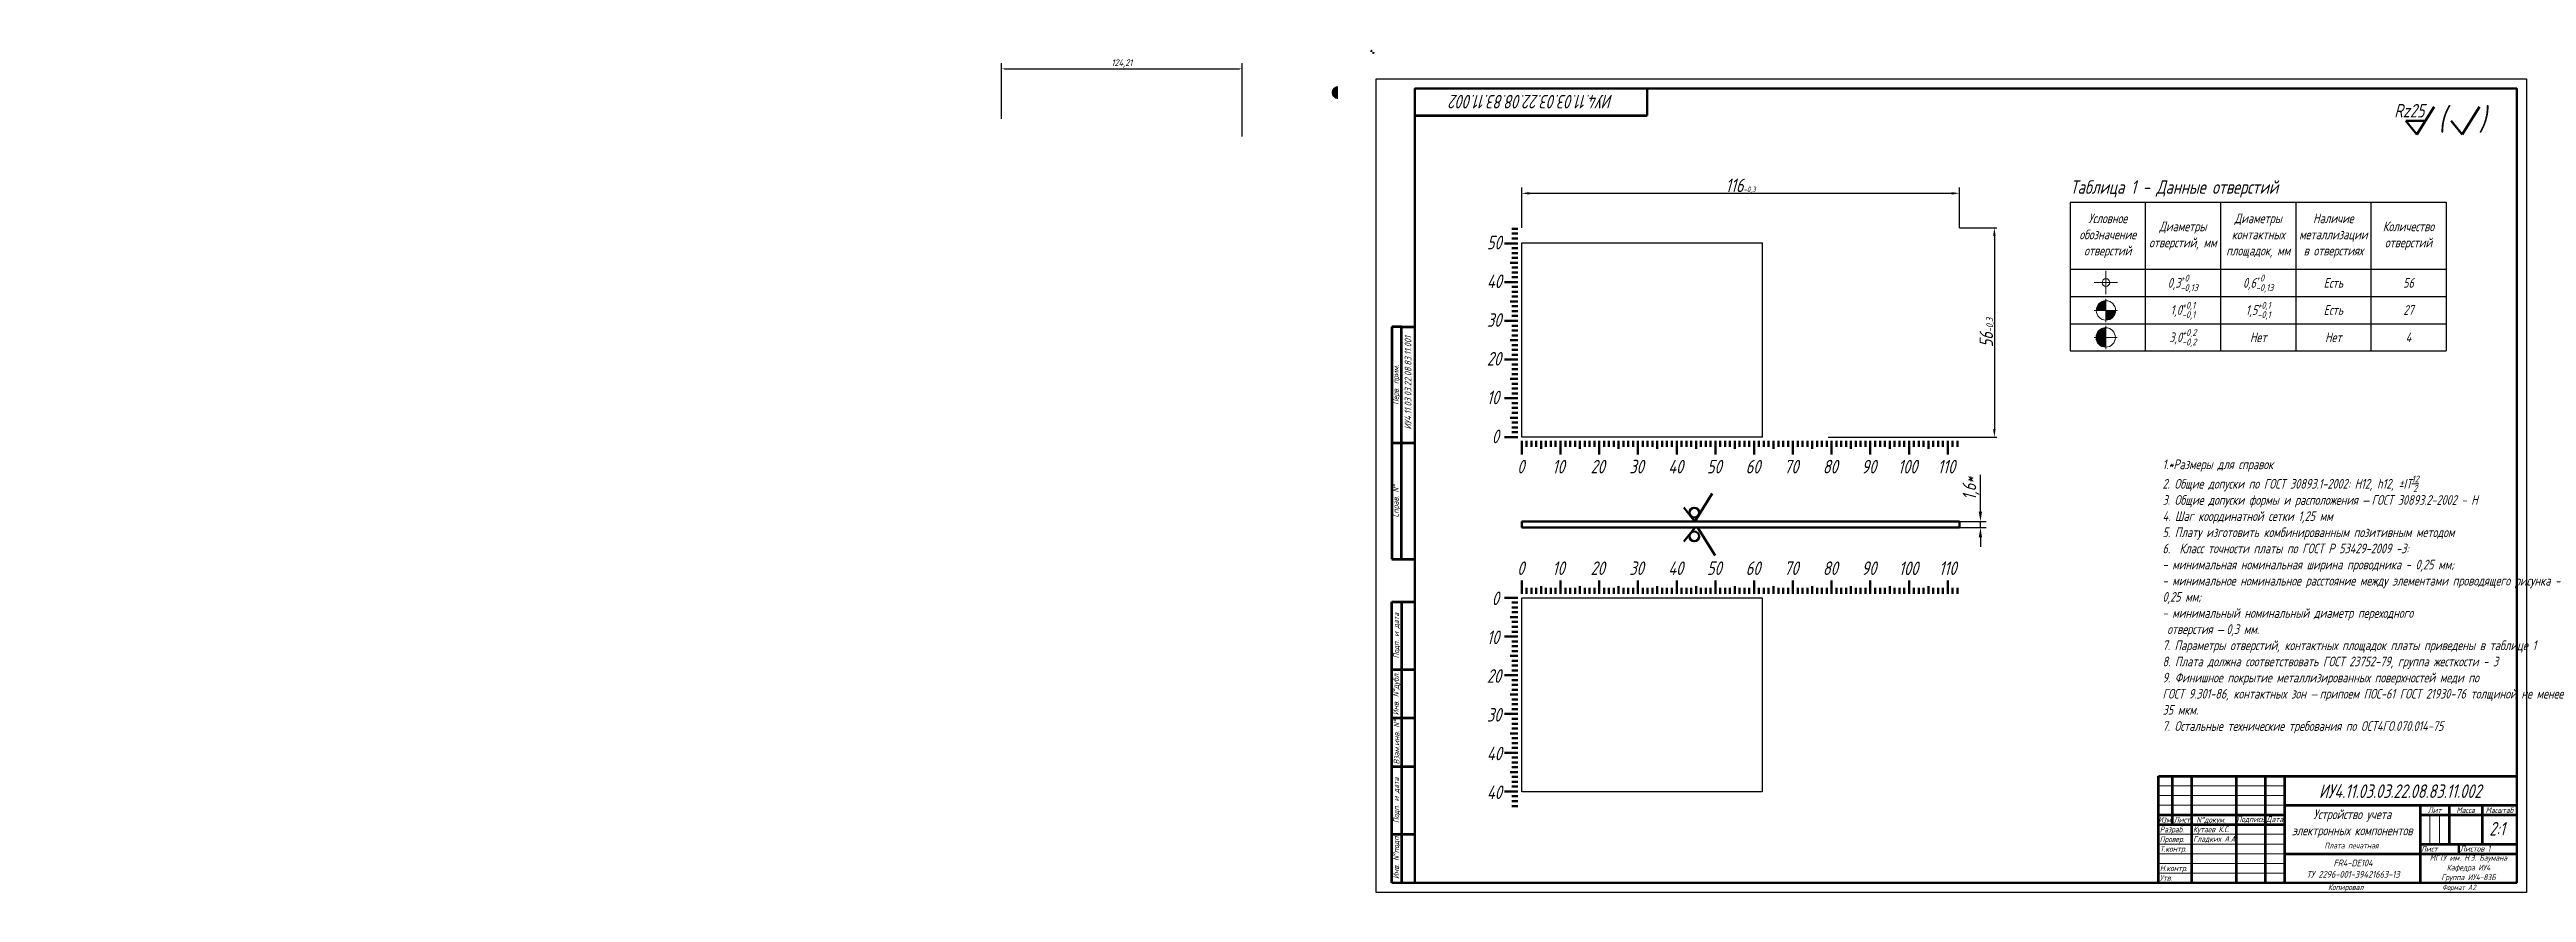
# Model space of a CAD drawing. Header units: millimetres. Extents: x -194 to 1085, y -28 to 407.
import ezdxf

# ---------------------------------------------------------------- set-up
doc = ezdxf.new("R2010")
doc.units = ezdxf.units.MM
doc.layers.add('FORM', color=5, linetype='Continuous')
doc.layers.add('Format', color=7, linetype='Continuous', lineweight=50)
doc.layers.add('Tonk', color=7, linetype='Continuous', lineweight=15)
doc.styles.get("Standard").update_dxf_attribs({"font": '', "width": 0.8, "oblique": 15})
doc.styles.get('Standard').set_extended_font_data('GOST type B')
doc.dimstyles.new('ISO-25', dxfattribs={"dimtxt": 3.5, "dimasz": 4, "dimexe": 1.25, "dimexo": 0, "dimtad": 1, "dimtxsty": 'Standard', "dimcen": 2.5, "dimadec": 0, "dimazin": 0, "dimtfac": 1, "dimtmove": 0, "dimatfit": 3, "dimfxl": 1, "dimarcsym": 0})
doc.dimstyles.new('Pre', dxfattribs={"dimtxt": 3.5, "dimasz": 1.5, "dimexe": 3, "dimexo": 0, "dimtad": 1, "dimtxsty": 'Standard', "dimcen": 2.5, "dimadec": 0, "dimazin": 0, "dimtfac": 1, "dimtmove": 0, "dimatfit": 3, "dimfxl": 1, "dimarcsym": 0})
picture_1 = doc.add_image_def('image1.png', size_in_pixel=(5562, 4486))
picture_2 = doc.add_image_def('image2.png', size_in_pixel=(5561, 4486))

# ---------------------------------------------------------------- blocks, each defined once
blk = doc.blocks.new('*D8')
at = {"color": 0, "lineweight": -2, "transparency": 16777216}
for p, q in [((803, 168.5), (803, 187.5)), ((792.1, 163.5), (806, 163.5)), ((792.1, 160.3), (806, 160.3)), ((803, 160.3), (803, 163.5)), ((803, 155.3), (803, 150.3))]:
    blk.add_line(p, q, dxfattribs=at)
at = {"color": 0, "transparency": 16777216}
for points in [[(802.1, 168.5), (803.8, 168.5), (803, 163.5)], [(802.1, 155.3), (803.8, 155.3), (803, 160.3)]]:
    blk.add_solid(points, dxfattribs=at)
at = {"layer": 'Defpoints', "color": 0, "transparency": 16777216}
for p in [(792.1, 163.5), (792.1, 160.3), (803, 160.3)]:
    blk.add_point(p, dxfattribs=at)
at = {"color": 0, "transparency": 16777216, "insert": (798.1, 180.5), "char_height": 3.5, "width": 5.101, "attachment_point": 5, "rotation": 90}
blk.add_mtext('{\\H2x;1,6*}', dxfattribs=at)
blk = doc.blocks.new('*D9')
at = {"color": 0, "lineweight": -2, "transparency": 16777216}
for p, q in [((792.1, 315), (811.4, 315)), ((810.2, 311), (810.2, 211)), ((724.3, 207), (811.4, 207))]:
    blk.add_line(p, q, dxfattribs=at)
at = {"color": 0, "transparency": 16777216}
for points in [[(809.5, 311), (810.8, 311), (810.2, 315)], [(809.5, 211), (810.8, 211), (810.2, 207)]]:
    blk.add_solid(points, dxfattribs=at)
at = {"layer": 'Defpoints', "color": 0, "transparency": 16777216}
for p in [(792.1, 315), (724.3, 207), (810.2, 207)]:
    blk.add_point(p, dxfattribs=at)
at = {"color": 0, "transparency": 16777216, "insert": (806, 261), "char_height": 3.5, "width": 11.497, "attachment_point": 5, "rotation": 90}
blk.add_mtext('{\\H2x;56\\H0.5x;\\S^ -0,3;}', dxfattribs=at)
blk = doc.blocks.new('*T10')
at = {"layer": 'Format', "color": 0, "linetype": 'ByBlock', "lineweight": -2, "transparency": 16777216}
for p, q in [((0, 0), (194.1, 0)), ((0, 0), (0, -76.7)), ((38.8, 0), (38.8, -76.7)), ((77.6, 0), (77.6, -76.7)), ((116.5, 0), (116.5, -76.7)), ((155.3, 0), (155.3, -76.7)), ((194.1, 0), (194.1, -76.7)), ((0, -34.6), (194.1, -34.6)), ((0, -48.6), (194.1, -48.6)), ((0, -62.7), (194.1, -62.7)), ((0, -76.7), (194.1, -76.7))]:
    blk.add_line(p, q, dxfattribs=at)
at = {"layer": 'Format', "color": 0, "transparency": 16777216, "width": 38.702, "attachment_point": 5}
for s, insert, char_height in [('Условное обозначение отверстий', (19.4, -17.3), 5), ('Диаметры отверстий, мм', (58.2, -17.3), 5), ('Диаметры контактных площадок, мм', (97.1, -17.3), 5), ('Наличие металлизации в отверстиях', (135.9, -17.3), 5), ('Количество отверстий', (174.7, -17.3), 5), ('\\A1;0,3{\\H0.7x;\\S+0^ -0,13;}', (58.2, -41.6), 5), ('\\A1;{\\H27.77778x;0,6\\H0.7x;\\S+0^ -0,13;\\H1.42857x; } ', (97.1, -41.6), 0.18), ('Есть', (135.9, -41.6), 5), ('56', (174.7, -41.6), 5), ('\\A1;{\\H27.77778x;1,0\\H0.7x;\\S+0,1^ -0,1;\\H1.42857x; } ', (58.2, -55.6), 0.18), ('\\A1;{\\H27.77778x;1,5\\H0.7x;\\S+0,1^ -0,1;\\H1.42857x; } ', (97.1, -55.6), 0.18), ('Есть', (135.9, -55.6), 5), ('27', (174.7, -55.6), 5), ('\\A1;{\\H27.77778x;3,0\\H0.7x;\\S+0,2^ -0,2;\\H1.42857x; } ', (58.2, -69.7), 0.18), ('\\A1;{\\H27.77778x;Нет}', (97.1, -69.7), 0.18), ('Нет', (135.9, -69.7), 5), ('4', (174.7, -69.7), 5)]:
    blk.add_mtext(s, dxfattribs=dict(at, insert=insert, char_height=char_height))
blk = doc.blocks.new('*D12')
at = {"color": 0, "lineweight": -2, "transparency": 16777216}
for p, q in [((566.1, 315), (566.1, 335.9)), ((570.1, 332.9), (788.1, 332.9)), ((792.1, 315), (792.1, 335.9))]:
    blk.add_line(p, q, dxfattribs=at)
at = {"color": 0, "transparency": 16777216}
for points in [[(570.1, 333.5), (570.1, 332.2), (566.1, 332.9)], [(788.1, 333.5), (788.1, 332.2), (792.1, 332.9)]]:
    blk.add_solid(points, dxfattribs=at)
at = {"layer": 'Defpoints', "color": 0, "transparency": 16777216}
for p in [(792.1, 332.9), (566.1, 315), (792.1, 315)]:
    blk.add_point(p, dxfattribs=at)
at = {"color": 0, "transparency": 16777216, "insert": (679.1, 337), "char_height": 3.5, "width": 8.564, "attachment_point": 5}
blk.add_mtext('{\\H2x;116\\H0.4x;\\S^ -0,3;}', dxfattribs=at)
blk = doc.blocks.new('*D13')
at = {"color": 0, "lineweight": -2, "transparency": 16777216}
for p, q in [((297.5, 371.4), (297.5, 400.1)), ((299, 397.1), (420.2, 397.1)), ((421.7, 362.2), (421.7, 400.1))]:
    blk.add_line(p, q, dxfattribs=at)
at = {"color": 0, "transparency": 16777216}
for points in [[(299, 397.4), (299, 396.9), (297.5, 397.1)], [(420.2, 397.4), (420.2, 396.9), (421.7, 397.1)]]:
    blk.add_solid(points, dxfattribs=at)
at = {"layer": 'Defpoints', "color": 0, "transparency": 16777216}
for p in [(421.7, 397.1), (297.5, 371.4), (421.7, 362.2)]:
    blk.add_point(p, dxfattribs=at)
at = {"color": 0, "transparency": 16777216, "insert": (359.6, 399.9), "char_height": 3.5, "attachment_point": 5}
blk.add_mtext('124,21', dxfattribs=at)

msp = doc.modelspace()

# ---------------------------------------------------------------- hatches: boundary and pattern name
at = {"true_color": 0x000000}
h = msp.add_hatch(color=18, dxfattribs=at)
h.dxf.hatch_style = 1
h.paths.add_polyline_path([(488.973, 407.082, 0.41421356), (487.785, 405.893), (488.973, 405.893)])
h.paths.add_polyline_path([(490.161, 405.893), (488.973, 405.893), (488.973, 404.705, 0.41421356)])
h = msp.add_hatch(color=18, dxfattribs=at)
h.dxf.hatch_style = 1
h.paths.add_polyline_path([(471.241, 388.227, 0.41421356), (467.896, 384.881), (471.241, 384.881)])
h.paths.add_polyline_path([(471.241, 384.881), (467.896, 384.881, 0.41421356), (471.241, 381.536)])
h = msp.add_hatch(color=18, dxfattribs=at)
h.dxf.hatch_style = 1
h.paths.add_polyline_path([(867.656, 263.459, 0.41421356), (862.656, 258.459), (867.656, 258.459)])
h.paths.add_polyline_path([(867.656, 258.459), (862.656, 258.459, 0.41421356), (867.656, 253.459)])
at = {"true_color": 0xc7c8ca}
h = msp.add_hatch(dxfattribs=at)
h.set_pattern_fill('ANGLE', color=9)
h.set_pattern_definition([(0, (2.8, 0), (0, 6.985), [5.08, -1.905]), (90, (2.8, 0), (-6.985, 4e-16), [5.08, -1.905])])
h.paths.add_polyline_path([(-193.341, 84.107), (-193.432, 84.107), (-194.175, 84.107), (-193.341, 83.272)])
at = {"layer": 'Tonk', "true_color": 0x000000}
h = msp.add_hatch(color=18, dxfattribs=at)
h.dxf.hatch_style = 1
h.paths.add_polyline_path([(862.775, 272.411), (867.775, 272.411), (867.775, 277.411, 0.41421356)])
h.paths.add_polyline_path([(872.775, 272.411), (867.775, 272.411), (867.775, 267.411, 0.41421356)])

# ---------------------------------------------------------------- linework, layer by layer
at = {"color": 0}
for p, q in [((1079.948, 31.956), (1079.948, 16.956)), ((1079.948, 11.956), (1079.948, 16.956)), ((1079.948, -23.044), (1079.948, 11.956)), ((1079.948, -8.044), (1079.948, -3.044)), ((894.948, -23.044), (959.948, -23.044)), ((911.948, -23.044), (894.948, -23.044)), ((949.948, -23.044), (934.948, -23.044)), ((1029.948, -23.044), (959.948, -23.044)), ((959.948, -23.044), (1079.948, -23.044))]:
    msp.add_line(p, q, dxfattribs=at)
at = {"layer": 'FORM', "color": 0, "ltscale": 0.01}
for p, q in [((510.948, 144.456), (510.948, 264.456)), ((510.948, 204.456), (510.948, 144.456)), ((510.948, 121.956), (510.948, 86.956)), ((510.948, 61.956), (510.948, 34.956)), ((510.948, 1.956), (510.948, -23.044))]:
    msp.add_line(p, q, dxfattribs=at)
msp.add_lwpolyline([(490.948, 391.956), (1084.948, 391.956), (1084.948, -28.044), (490.948, -28.044)], close=True, dxfattribs=at)
at = {"layer": 'Format', "color": 0, "ltscale": 0.01}
msp.add_line((510.948, -23.044), (510.948, 386.956), dxfattribs=at)
at = {"layer": 'Format'}
for p, q in [((630.948, 372.956), (630.948, 386.956)), ((1037.258, 377.531), (1028.328, 363.206)), ((1060.663, 377.531), (1051.733, 363.206)), ((1028.328, 363.206), (1022.646, 370.369)), ((1022.646, 370.369), (1032.793, 370.369)), ((1051.733, 363.206), (1046.05, 370.369)), ((557.107, 307.043), (564.107, 307.043)), ((560.976, 314.543), (564.107, 314.543)), ((560.976, 312.043), (564.107, 312.043)), ((560.976, 309.543), (564.107, 309.543)), ((560.107, 297.043), (564.107, 297.043)), ((560.976, 304.543), (564.107, 304.543)), ((560.976, 302.043), (564.107, 302.043)), ((560.976, 299.543), (564.107, 299.543)), ((560.976, 294.543), (564.107, 294.543)), ((557.107, 287.043), (564.107, 287.043)), ((560.976, 292.043), (564.107, 292.043)), ((560.976, 289.543), (564.107, 289.543)), ((560.976, 284.543), (564.107, 284.543)), ((560.976, 282.043), (564.107, 282.043)), ((560.107, 277.043), (564.107, 277.043)), ((560.976, 279.543), (564.107, 279.543)), ((560.976, 274.543), (564.107, 274.543)), ((560.976, 272.043), (564.107, 272.043)), ((560.976, 269.543), (564.107, 269.543)), ((557.107, 267.043), (564.107, 267.043)), ((560.107, 257.043), (564.107, 257.043)), ((560.976, 264.543), (564.107, 264.543)), ((560.976, 262.043), (564.107, 262.043)), ((560.976, 259.543), (564.107, 259.543)), ((557.107, 247.043), (564.107, 247.043)), ((560.976, 254.543), (564.107, 254.543)), ((560.976, 252.043), (564.107, 252.043)), ((560.976, 249.543), (564.107, 249.543)), ((560.976, 244.543), (564.107, 244.543)), ((560.107, 237.043), (564.107, 237.043)), ((560.976, 242.043), (564.107, 242.043)), ((560.976, 239.543), (564.107, 239.543)), ((560.976, 234.543), (564.107, 234.543)), ((560.976, 232.043), (564.107, 232.043)), ((557.107, 227.043), (564.107, 227.043)), ((560.976, 229.543), (564.107, 229.543)), ((560.976, 224.543), (564.107, 224.543)), ((560.976, 222.043), (564.107, 222.043)), ((560.976, 219.543), (564.107, 219.543)), ((564.107, 207.043), (557.107, 207.043)), ((560.107, 217.043), (564.107, 217.043)), ((560.976, 214.543), (564.107, 214.543)), ((560.976, 212.043), (564.107, 212.043)), ((560.976, 209.543), (564.107, 209.543)), ((566.107, 198.043), (566.107, 205.043)), ((568.607, 201.912), (568.607, 205.043)), ((571.107, 201.912), (571.107, 205.043)), ((573.607, 201.912), (573.607, 205.043)), ((576.107, 201.043), (576.107, 205.043)), ((578.607, 201.912), (578.607, 205.043)), ((581.107, 201.912), (581.107, 205.043)), ((583.607, 201.912), (583.607, 205.043)), ((586.107, 198.043), (586.107, 205.043)), ((588.607, 201.912), (588.607, 205.043)), ((591.107, 201.912), (591.107, 205.043)), ((593.607, 201.912), (593.607, 205.043)), ((596.107, 201.043), (596.107, 205.043)), ((598.607, 201.912), (598.607, 205.043)), ((601.107, 201.912), (601.107, 205.043)), ((603.607, 201.912), (603.607, 205.043)), ((606.107, 198.043), (606.107, 205.043)), ((608.607, 201.912), (608.607, 205.043)), ((611.107, 201.912), (611.107, 205.043)), ((613.607, 201.912), (613.607, 205.043)), ((616.107, 201.043), (616.107, 205.043)), ((618.607, 201.912), (618.607, 205.043)), ((621.107, 201.912), (621.107, 205.043)), ((623.607, 201.912), (623.607, 205.043)), ((626.107, 198.043), (626.107, 205.043)), ((628.607, 201.912), (628.607, 205.043)), ((631.107, 201.912), (631.107, 205.043)), ((633.607, 201.912), (633.607, 205.043)), ((636.107, 201.043), (636.107, 205.043)), ((638.607, 201.912), (638.607, 205.043)), ((641.107, 201.912), (641.107, 205.043)), ((643.607, 201.912), (643.607, 205.043)), ((646.107, 198.043), (646.107, 205.043)), ((648.607, 201.912), (648.607, 205.043)), ((651.107, 201.912), (651.107, 205.043)), ((653.607, 201.912), (653.607, 205.043)), ((656.107, 201.043), (656.107, 205.043)), ((658.607, 201.912), (658.607, 205.043)), ((661.107, 201.912), (661.107, 205.043)), ((663.607, 201.912), (663.607, 205.043)), ((666.107, 198.043), (666.107, 205.043)), ((668.607, 201.912), (668.607, 205.043)), ((671.107, 201.912), (671.107, 205.043)), ((673.607, 201.912), (673.607, 205.043)), ((676.107, 201.043), (676.107, 205.043)), ((678.607, 201.912), (678.607, 205.043)), ((681.107, 201.912), (681.107, 205.043)), ((683.607, 201.912), (683.607, 205.043)), ((686.107, 198.043), (686.107, 205.043)), ((688.607, 201.912), (688.607, 205.043)), ((691.107, 201.912), (691.107, 205.043)), ((693.607, 201.912), (693.607, 205.043)), ((696.107, 201.043), (696.107, 205.043)), ((698.607, 201.912), (698.607, 205.043)), ((701.107, 201.912), (701.107, 205.043)), ((703.607, 201.912), (703.607, 205.043)), ((706.107, 198.043), (706.107, 205.043)), ((708.607, 201.912), (708.607, 205.043)), ((711.107, 201.912), (711.107, 205.043)), ((713.607, 201.912), (713.607, 205.043)), ((716.107, 201.043), (716.107, 205.043)), ((718.607, 201.912), (718.607, 205.043)), ((721.107, 201.912), (721.107, 205.043)), ((723.607, 201.912), (723.607, 205.043)), ((726.107, 198.043), (726.107, 205.043)), ((728.607, 201.912), (728.607, 205.043)), ((731.107, 201.912), (731.107, 205.043)), ((733.607, 201.912), (733.607, 205.043)), ((736.107, 201.043), (736.107, 205.043)), ((738.607, 201.912), (738.607, 205.043)), ((741.107, 201.912), (741.107, 205.043)), ((743.607, 201.912), (743.607, 205.043)), ((746.107, 198.043), (746.107, 205.043)), ((748.607, 201.912), (748.607, 205.043)), ((751.107, 201.912), (751.107, 205.043)), ((753.607, 201.912), (753.607, 205.043)), ((756.107, 201.043), (756.107, 205.043)), ((758.607, 201.912), (758.607, 205.043)), ((761.107, 201.912), (761.107, 205.043)), ((763.607, 201.912), (763.607, 205.043)), ((766.107, 198.043), (766.107, 205.043)), ((768.607, 201.912), (768.607, 205.043)), ((771.107, 201.912), (771.107, 205.043)), ((773.607, 201.912), (773.607, 205.043)), ((776.107, 201.043), (776.107, 205.043)), ((778.607, 201.912), (778.607, 205.043)), ((781.107, 201.912), (781.107, 205.043)), ((783.607, 201.912), (783.607, 205.043)), ((786.107, 198.043), (786.107, 205.043)), ((788.607, 201.912), (788.607, 205.043)), ((791.107, 201.912), (791.107, 205.043)), ((655.501, 163.495), (649.818, 170.658)), ((664.431, 177.82), (655.501, 163.495)), ((566.107, 163.495), (792.107, 163.495)), ((566.107, 160.295), (566.107, 163.495)), ((792.107, 160.295), (566.107, 160.295)), ((655.483, 160.224), (649.801, 153.061)), ((666.041, 145.899), (657.111, 160.224)), ((792.107, 160.295), (792.107, 163.495)), ((566.107, 133.077), (566.107, 126.077)), ((568.607, 129.208), (568.607, 126.077)), ((571.107, 129.208), (571.107, 126.077)), ((573.607, 129.208), (573.607, 126.077)), ((576.107, 130.077), (576.107, 126.077)), ((578.607, 129.208), (578.607, 126.077)), ((581.107, 129.208), (581.107, 126.077)), ((583.607, 129.208), (583.607, 126.077)), ((586.107, 133.077), (586.107, 126.077)), ((588.607, 129.208), (588.607, 126.077)), ((591.107, 129.208), (591.107, 126.077)), ((593.607, 129.208), (593.607, 126.077)), ((596.107, 130.077), (596.107, 126.077)), ((598.607, 129.208), (598.607, 126.077)), ((601.107, 129.208), (601.107, 126.077)), ((603.607, 129.208), (603.607, 126.077)), ((606.107, 133.077), (606.107, 126.077)), ((608.607, 129.208), (608.607, 126.077)), ((611.107, 129.208), (611.107, 126.077)), ((613.607, 129.208), (613.607, 126.077)), ((616.107, 130.077), (616.107, 126.077)), ((618.607, 129.208), (618.607, 126.077)), ((621.107, 129.208), (621.107, 126.077)), ((623.607, 129.208), (623.607, 126.077)), ((626.107, 133.077), (626.107, 126.077)), ((628.607, 129.208), (628.607, 126.077)), ((631.107, 129.208), (631.107, 126.077)), ((633.607, 129.208), (633.607, 126.077)), ((636.107, 130.077), (636.107, 126.077)), ((638.607, 129.208), (638.607, 126.077)), ((641.107, 129.208), (641.107, 126.077)), ((643.607, 129.208), (643.607, 126.077)), ((646.107, 133.077), (646.107, 126.077)), ((648.607, 129.208), (648.607, 126.077)), ((651.107, 129.208), (651.107, 126.077)), ((653.607, 129.208), (653.607, 126.077)), ((656.107, 130.077), (656.107, 126.077)), ((658.607, 129.208), (658.607, 126.077)), ((661.107, 129.208), (661.107, 126.077)), ((663.607, 129.208), (663.607, 126.077)), ((666.107, 133.077), (666.107, 126.077)), ((668.607, 129.208), (668.607, 126.077)), ((671.107, 129.208), (671.107, 126.077)), ((673.607, 129.208), (673.607, 126.077)), ((676.107, 130.077), (676.107, 126.077)), ((678.607, 129.208), (678.607, 126.077)), ((681.107, 129.208), (681.107, 126.077)), ((683.607, 129.208), (683.607, 126.077)), ((686.107, 133.077), (686.107, 126.077)), ((688.607, 129.208), (688.607, 126.077)), ((691.107, 129.208), (691.107, 126.077)), ((693.607, 129.208), (693.607, 126.077)), ((696.107, 130.077), (696.107, 126.077)), ((698.607, 129.208), (698.607, 126.077)), ((701.107, 129.208), (701.107, 126.077)), ((703.607, 129.208), (703.607, 126.077)), ((706.107, 133.077), (706.107, 126.077)), ((708.607, 129.208), (708.607, 126.077)), ((711.107, 129.208), (711.107, 126.077)), ((713.607, 129.208), (713.607, 126.077)), ((716.107, 130.077), (716.107, 126.077)), ((718.607, 129.208), (718.607, 126.077)), ((721.107, 129.208), (721.107, 126.077)), ((723.607, 129.208), (723.607, 126.077)), ((726.107, 133.077), (726.107, 126.077)), ((728.607, 129.208), (728.607, 126.077)), ((731.107, 129.208), (731.107, 126.077)), ((733.607, 129.208), (733.607, 126.077)), ((736.107, 130.077), (736.107, 126.077)), ((738.607, 129.208), (738.607, 126.077)), ((741.107, 129.208), (741.107, 126.077)), ((743.607, 129.208), (743.607, 126.077)), ((746.107, 133.077), (746.107, 126.077)), ((748.607, 129.208), (748.607, 126.077)), ((751.107, 129.208), (751.107, 126.077)), ((753.607, 129.208), (753.607, 126.077)), ((756.107, 130.077), (756.107, 126.077)), ((758.607, 129.208), (758.607, 126.077)), ((761.107, 129.208), (761.107, 126.077)), ((763.607, 129.208), (763.607, 126.077)), ((766.107, 133.077), (766.107, 126.077)), ((768.607, 129.208), (768.607, 126.077)), ((771.107, 129.208), (771.107, 126.077)), ((773.607, 129.208), (773.607, 126.077)), ((776.107, 130.077), (776.107, 126.077)), ((778.607, 129.208), (778.607, 126.077)), ((781.107, 129.208), (781.107, 126.077)), ((783.607, 129.208), (783.607, 126.077)), ((786.107, 133.077), (786.107, 126.077)), ((788.607, 129.208), (788.607, 126.077)), ((791.107, 129.208), (791.107, 126.077)), ((564.107, 124.077), (557.107, 124.077)), ((560.976, 121.577), (564.107, 121.577)), ((560.976, 119.077), (564.107, 119.077)), ((560.976, 116.577), (564.107, 116.577)), ((557.107, 104.077), (564.107, 104.077)), ((560.107, 114.077), (564.107, 114.077)), ((560.976, 111.577), (564.107, 111.577)), ((560.976, 109.077), (564.107, 109.077)), ((560.976, 106.577), (564.107, 106.577)), ((560.107, 94.077), (564.107, 94.077)), ((560.976, 101.577), (564.107, 101.577)), ((560.976, 99.077), (564.107, 99.077)), ((560.976, 96.577), (564.107, 96.577)), ((560.976, 91.577), (564.107, 91.577)), ((557.107, 84.077), (564.107, 84.077)), ((560.976, 89.077), (564.107, 89.077)), ((560.976, 86.577), (564.107, 86.577)), ((560.976, 81.577), (564.107, 81.577)), ((560.976, 79.077), (564.107, 79.077)), ((557.107, 64.077), (564.107, 64.077)), ((560.107, 74.077), (564.107, 74.077)), ((560.976, 76.577), (564.107, 76.577)), ((560.976, 71.577), (564.107, 71.577)), ((560.976, 69.077), (564.107, 69.077)), ((560.976, 66.577), (564.107, 66.577)), ((560.107, 54.077), (564.107, 54.077)), ((560.976, 61.577), (564.107, 61.577)), ((560.976, 59.077), (564.107, 59.077)), ((560.976, 56.577), (564.107, 56.577)), ((560.976, 51.577), (564.107, 51.577)), ((557.107, 44.077), (564.107, 44.077)), ((560.976, 49.077), (564.107, 49.077)), ((560.976, 46.577), (564.107, 46.577)), ((560.976, 41.577), (564.107, 41.577)), ((560.976, 39.077), (564.107, 39.077)), ((560.107, 34.077), (564.107, 34.077)), ((560.976, 36.577), (564.107, 36.577)), ((560.976, 31.577), (564.107, 31.577)), ((560.976, 29.077), (564.107, 29.077)), ((560.976, 26.577), (564.107, 26.577)), ((557.107, 24.077), (564.107, 24.077)), ((560.976, 21.577), (564.107, 21.577)), ((560.976, 19.077), (564.107, 19.077)), ((560.976, 16.577), (564.107, 16.577)), ((1050.001, -3.044), (1050.001, -8.044)), ((498.948, -23.044), (510.948, -23.044))]:
    msp.add_line(p, q, dxfattribs=at)
at = {"layer": 'Format', "lineweight": 70}
for p, q in [((510.948, 372.956), (630.948, 372.956)), ((498.948, 263.956), (498.948, 143.956)), ((503.948, 263.956), (498.948, 263.956)), ((503.948, 263.956), (510.948, 263.956)), ((503.948, 143.956), (503.948, 263.956)), ((510.948, 203.956), (498.948, 203.956)), ((498.948, 143.956), (510.948, 143.956)), ((498.948, -23.044), (498.948, 122.037)), ((498.948, 122.037), (503.948, 122.037)), ((503.948, 122.037), (503.948, -23.044)), ((503.948, 122.037), (510.948, 122.037)), ((498.948, 87.037), (510.948, 87.037)), ((498.948, 62.037), (510.948, 62.037)), ((498.948, 37.037), (510.948, 37.037)), ((895.001, -23.044), (895.001, 31.956)), ((895.001, 31.956), (1079.948, 31.956)), ((902.001, 31.956), (902.001, 6.956)), ((912.001, 31.956), (912.001, -23.044)), ((935.001, 31.956), (935.001, -23.044)), ((950.001, 31.956), (950.001, -23.044)), ((960.001, 31.956), (960.001, -23.044)), ((960.001, 16.956), (1079.948, 16.956)), ((1030.001, 16.956), (1030.001, -23.044)), ((1045.001, 16.956), (1045.001, -3.044)), ((1062.001, 16.956), (1062.001, -3.044)), ((498.948, 2.037), (510.948, 2.037)), ((895.001, 11.956), (960.001, 11.956)), ((895.001, 6.956), (960.001, 6.956)), ((1030.001, 11.956), (1079.948, 11.956)), ((960.001, -8.044), (1080.001, -8.044)), ((1030.001, -3.044), (1080.001, -3.044))]:
    msp.add_line(p, q, dxfattribs=at)
at = {"layer": 'Format', "color": 0, "ltscale": 0.01}
msp.add_lwpolyline([(510.948, -23.044), (1079.948, -23.044), (1079.948, 386.956), (510.948, 386.956)], close=True, dxfattribs=at)
at = {"layer": 'Format'}
for centre in [(655.198, 167.983), (655.18, 155.736)]:
    msp.add_circle(centre, 2.5, dxfattribs=at)
at = {"layer": 'Tonk'}
for p, q in [((861.775, 286.795), (873.775, 286.795)), ((867.775, 280.795), (867.775, 292.795)), ((861.775, 272.411), (873.775, 272.411)), ((867.775, 266.411), (867.775, 278.411)), ((861.656, 258.459), (873.656, 258.459)), ((867.656, 252.459), (867.656, 264.459)), ((895.001, 26.956), (960.001, 26.956)), ((895.001, 21.956), (960.001, 21.956)), ((895.001, 16.956), (960.001, 16.956)), ((895.001, 1.956), (960.001, 1.956)), ((1035.001, -3.044), (1035.001, 11.956)), ((1040.001, -3.044), (1040.001, 11.956)), ((895.001, -3.044), (960.001, -3.044)), ((895.001, -8.044), (960.001, -8.044)), ((895.001, -13.044), (960.001, -13.044)), ((895.001, -18.044), (960.001, -18.044))]:
    msp.add_line(p, q, dxfattribs=at)
for centre, radius in [((867.775, 286.795), 2), ((867.775, 272.411), 5), ((867.656, 258.459), 5)]:
    msp.add_circle(centre, radius, dxfattribs=at)

# ---------------------------------------------------------------- block references
msp.add_blockref('*T10', (849.31, 328.235))

# ---------------------------------------------------------------- texts
at = {"oblique": 15, "width": 0.8}
for s, height, p in [('Копировал', 3, (982.484, -26.794)), ('Формат А2', 2.75, (1041.412, -26.794))]:
    msp.add_text(s, height=height, dxfattribs=at).set_placement(p)
at = {"attachment_point": 5}
for s, insert, char_height, width, rotation in [('{\\C0;ИУ4.11.03.03.22.08.83.11.002}', (571.35, 380.185), 7, 129.41394, 180), ('{\\C0;ИУ4.11.03.03.22.08.83.11.001}', (507.394, 235.061), 3.5, 129.41394, 90), ('Перв. прим.', (501.448, 233.956), 3, 60, 90), ('{\\fISOCPEUR|b0|i0|c204|p34;Справ}. N°', (501.448, 173.956), 3, 60, 90), ('Подп. и дата', (501.448, 104.537), 3, 35, 90), ('{\\fISOCPEUR|b0|i0|c204|p34;Инв}. N°{\\fISOCPEUR|b0|i0|c204|p34;дубл}.', (501.448, 74.537), 3, 25, 90), ('{\\fISOCPEUR|b0|i0|c204|p34;Взам}.{\\fISOCPEUR|b0|i0|c204|p34;инв}. N°', (501.448, 49.537), 3, 27.3602, 90), ('Подп. и дата', (501.448, 19.537), 3, 35, 90), ('{\\fISOCPEUR|b0|i0|c204|p34;Инв}. N°{\\fISOCPEUR|b0|i0|c204|p34;подп}.', (501.448, -9.716), 3, 26.6565, 90)]:
    msp.add_mtext(s, dxfattribs=dict(at, insert=insert, char_height=char_height, width=width, rotation=rotation))
for s, insert, char_height, width, attachment_point in [('{\\C0;ИУ4.11.03.03.22.08.83.11.002}', (1019.713, 24.242), 7, 129.41394, 5), ('\\pxqc;Устройство учета\\Pэлектронных компонентов', (995.001, 7.441), 5, 70, 5), ('Лит', (1037.501, 14.456), 3, 15, 5), ('Масса', (1053.501, 14.456), 3, 17, 5), ('Масштаб', (1071.001, 14.456), 3, 18, 5), ('Изм.', (898.448, 9.456), 3, 7, 5), ('Разраб.', (895.582, 5.954), 3, 17, 1), ('Провер.', (895.582, 0.954), 3, 17, 1), ('Лист', (907.001, 9.456), 3, 10, 5), ('N°{\\fISOCPEUR|b0|i0|c204|p34;докум}.', (914.46, 10.976), 3, 22.4183, 1), ('Подпись', (942.476, 9.543), 3, 15, 5), ('{\\fISOCPEUR|b0|i0|c204|p34;Дата}', (955.001, 9.456), 3, 10, 5), ('{\\fISOCPEUR|b0|i0|c204|p34;Т}.{\\fISOCPEUR|b0|i0|c204|p34;контр}.', (895.582, -4.046), 3, 17, 1), ('{\\fISOCPEUR|b0|i0|c204|p34;Лист} ', (1030.377, -5.544), 3, 20, 4), ('{\\fISOCPEUR|b0|i0|c204|p34;Листов} 1', (1050.582, -3.964), 3, 30, 1), ('Утв.', (895.582, -19.046), 3, 17, 1), ('{\\fISOCPEUR|b0|i0|c204|p34;Н}.{\\fISOCPEUR|b0|i0|c204|p34;контр}.', (895.582, -14.046), 3, 19.4235, 1)]:
    msp.add_mtext(s, dxfattribs=dict(insert=insert, char_height=char_height, width=width, attachment_point=attachment_point))
at = {"char_height": 3, "attachment_point": 1}
for s, width, heights, insert in [('Кутаев К.С.', 23, [0], (912.796, 6.07)), ('Гладких А.А.', 29.22179, [8], (912.833, 1.082)), ('\\pxqc;Плата печатная', 64.23902, [0], (962.431, -2.357)), ('\\pxqc;МГТУ им. Н.Э. Баумана\\PКафедра ИУ4\\PГруппа ИУ4-83Б', 50, [0], (1030.001, -8.693))]:
    msp.add_mtext_dynamic_manual_height_columns(s, width=width, gutter_width=12.5, heights=heights, dxfattribs=dict(at, insert=insert))
at = {"layer": 'Tonk'}
for s, width, heights, insert, char_height, attachment_point in [('Rz25', 22.93517, [0], (1016.653, 379.01), 7, 1), ('(   )', 31.11964, [28.076], (1039.428, 377.263), 12, 1), ('Таблица 1 - Данные отверстий', 143.38501, [18.247], (849.337, 339.602), 7, 1), ('50', 2.72979, [0], (548.101, 310.954), 7, 1), ('40', 2.72979, [0], (548.101, 290.954), 7, 1), ('30', 2.72979, [0], (548.101, 270.954), 7, 1), ('20', 2.72979, [0], (548.101, 250.954), 7, 1), ('10', 2.72979, [0], (548.101, 230.954), 7, 1), ('0', 2.72979, [0], (550.628, 210.853), 7, 1), ('0', 2.72979, [0], (563.75, 195.28), 7, 1), ('10', 2.72979, [0], (581.882, 195.28), 7, 1), ('20', 2.72979, [0], (601.634, 195.28), 7, 1), ('30', 2.72979, [0], (621.634, 195.28), 7, 1), ('40', 2.72979, [0], (641.739, 195.28), 7, 1), ('50', 2.72979, [0], (661.74, 195.28), 7, 1), ('60', 2.72979, [0], (681.743, 195.28), 7, 1), ('70', 2.72979, [0], (701.571, 195.28), 7, 1), ('80', 2.72979, [0], (721.571, 195.28), 7, 1), ('90', 2.72979, [0], (741.571, 195.28), 7, 1), ('100', 2.72979, [0], (760.376, 195.28), 7, 1), ('110', 2.72979, [0], (780.899, 195.28), 7, 1), ('\\A1;1.*Размеры для справок\\P\\pxsm1;2. Общие допуски по ГОСТ 30893.1-2002: H12, h12, ±IT{\\H0.7x;\\S12/2;}\\P3. Общие допуски формы и расположения {\\fArial|b0|i0|c204|p34;– }ГОСТ 30893.2-2002 - Н\\P4. Шаг координатной сетки 1,25 мм \\P5. Плату изготовить комбинированным позитивным методом \\P6.  Класс точности платы по ГОСТ Р 53429-2009 -3:\\P- минимальная номинальная ширина проводника - 0,25 мм;\\P- минимальное номинальное расстояние между элементами проводящего рисунка - 0,25 мм;\\P- минимальный номинальный диаметр переходного\\P отверстия {\\fArial|b0|i0|c0|p34;–\\fArial|b0|i0|c204|p34; }0,3 мм.\\P7. Параметры отверстий, контактных площадок платы приведены в таблице 1 \\P8. Плата должна соответствовать ГОСТ 23752-79, группа жесткости - 3 \\P9. Финишное покрытие металлизированных поверхностей меди по\\PГОСТ 9.301-86, контактных зон {\\fArial|b0|i0|c204|p34;– }припоем ПОС-61 ГОСТ 21930-76 толщиной не менее 35 мкм.\\P7. Остальные технические требования по ОСТ4ГО.070.014-75 ', 181.98917, [172.519], (896.995, 195.455), 5, 1), ('0', 2.72979, [0], (563.75, 135.841), 7, 7), ('10', 2.72979, [0], (581.882, 135.841), 7, 7), ('20', 2.72979, [0], (601.634, 135.841), 7, 7), ('30', 2.72979, [0], (621.634, 135.841), 7, 7), ('40', 2.72979, [0], (641.739, 135.841), 7, 7), ('50', 2.72979, [0], (661.74, 135.841), 7, 7), ('60', 2.72979, [0], (681.743, 135.841), 7, 7), ('70', 2.72979, [0], (701.571, 135.841), 7, 7), ('80', 2.72979, [0], (721.571, 135.841), 7, 7), ('90', 2.72979, [0], (741.571, 135.841), 7, 7), ('100', 2.72979, [0], (760.814, 135.765), 7, 7), ('110', 7, [0], (781.571, 135.841), 7, 7), ('0', 2.72979, [0], (550.628, 120.268), 7, 7), ('10', 2.72979, [0], (548.101, 100.167), 7, 7), ('20', 2.72979, [0], (548.101, 80.167), 7, 7), ('30', 2.72979, [0], (548.101, 60.167), 7, 7), ('40', 2.72979, [0], (548.101, 40.167), 7, 7), ('40', 2.72979, [0], (548.101, 20.167), 7, 7), ('2:1', 17.94764, [0], (1065.732, 8.351), 7, 1), ('\\pxqc;FR4-DE104 \\PТУ 2296-001-39421663-13', 70, [0], (960.388, -11.115), 3.5, 1)]:
    msp.add_mtext_dynamic_manual_height_columns(s, width=width, gutter_width=20, heights=heights, dxfattribs=dict(at, insert=insert, char_height=char_height, attachment_point=attachment_point))

# ---------------------------------------------------------------- dimensions: what is measured, and where the dimension line sits
dim = msp.add_linear_dim(base=(421.73, 397.138), p1=(297.522, 371.42), p2=(421.73, 362.198), dimstyle='Pre')
dim.commit()
dim.dimension.update_dxf_attribs({"geometry": '*D13', "text_midpoint": (359.626, 399.86)})
dim = msp.add_linear_dim(base=(792.107, 332.852), p1=(566.107, 314.981), p2=(792.107, 314.981), text='{\\H2x;116\\H0.4x;\\S^ -0,3;}', dimstyle='Pre', override={"dimasz": 4})
dim.commit()
dim.dimension.update_dxf_attribs({"geometry": '*D12', "text_midpoint": (679.107, 336.977)})
dim = msp.add_linear_dim(base=(810.15, 207.043), p1=(792.107, 314.981), p2=(724.274, 207.043), angle=90, text='{\\H2x;56\\H0.5x;\\S^ -0,3;}', dimstyle='ISO-25')
dim.commit()
dim.dimension.update_dxf_attribs({"geometry": '*D9', "text_midpoint": (810.15, 261.012), "dimtype": 160})
dim = msp.add_linear_dim(base=(802.952, 160.295), p1=(792.107, 163.495), p2=(792.107, 160.295), angle=90, text='{\\H2x;1,6*}', dimstyle='Pre', override={"dimasz": 5})
dim.commit()
dim.dimension.update_dxf_attribs({"geometry": '*D8', "text_midpoint": (802.952, 180.505), "dimtype": 160})

# ---------------------------------------------------------------- pictures from other files: only their frames are drawn
image = msp.add_image(picture_1, insert=(566.107, 207.043), size_in_units=(124.209, 100.18))
image.dxf.flags = 7
image = msp.add_image(picture_2, insert=(566.107, 23.88), size_in_units=(124.209, 100.198))
image.dxf.flags = 7

doc.saveas('drawing.dxf')
